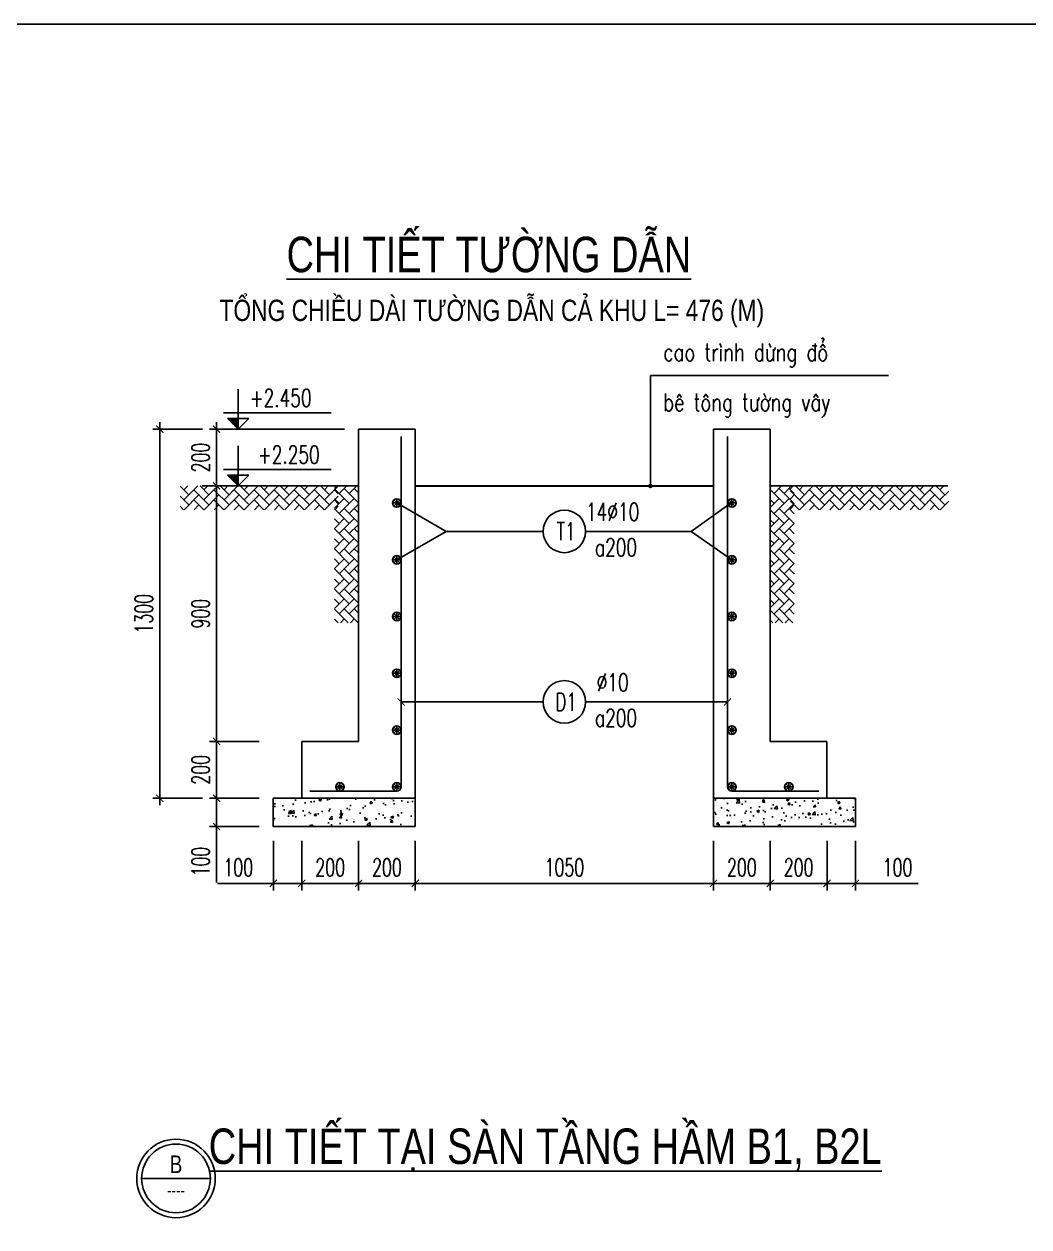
# Model space of a CAD drawing. Header units: millimetres. Extents: x -143483 to 1166745, y -1448440 to -1202244.
# Drawn here: x -89001 to -74845, y -1226719 to -1209769 of the extents above; entities that cross this region are included whole.
import ezdxf
from ezdxf.enums import TextEntityAlignment as Align

# ---------------------------------------------------------------- set-up
doc = ezdxf.new("R2010")
doc.units = ezdxf.units.MM
doc.header["$LTSCALE"] = 30
doc.header["$PDMODE"] = 3
doc.linetypes.add('DASHED', pattern=[19.05, 12.7, -6.35])
doc.layers.get('0').update_dxf_attribs({"lineweight": 9})
doc.layers.get('Defpoints').update_dxf_attribs({"lineweight": 9})
for name, color, linetype in [('ccu11-Chidan', 9, 'Continuous'), ('ccu11-Cotthep', 9, 'Continuous'), ('ccu11-Dim', 8, 'Continuous'), ('ccu11-Hatch', 8, 'Continuous'), ('ccu11-Manh', 8, 'Continuous'), ('ccu11-Text', 31, 'Continuous'), ('ccu11-Thay', 7, 'Continuous'), ('ccu11-Thep', 4, 'Continuous'), ('ccu11-Thep doc', 4, 'Continuous')]:
    doc.layers.add(name, color=color, linetype=linetype)
doc.layers.add('ccu11-Khuat', color=9, linetype='DASHED', lineweight=30)
doc.styles.add('ccu11-dim', font='vnsimli.shx', dxfattribs={"width": 0.65, "bigfont": 'bigfont.shx'})
doc.styles.add('ccu11-VnAvantH', font='VHAVAN.TTF')
doc.styles.add('ccu11-VnAvH-B', font='VHAVANB.TTF')
doc.styles.add('ccu11-vnsimli', font='vnsimli.shx', dxfattribs={"width": 0.8, "bigfont": 'vns.shx'})
doc.styles.add('ccu11-vnsimple', font='vnsimple.shx', dxfattribs={"bigfont": 'bigfont.shx'})
doc.styles.add('ccu11_simli', font='vnsimli.shx', dxfattribs={"width": 0.8})
doc.linetypes.add('ZIGZAG', pattern='A,0.0001,-0.2,[131,ltypeshp.shx,S=0.2,R=0,X=-0.2,Y=0],-0.4,[131,ltypeshp.shx,S=0.2,R=180,X=0.2,Y=0],-0.2', length=0.8001)
doc.dimstyles.new('ccu11-100x4', dxfattribs={"dimscale": 100, "dimtxt": 2.5, "dimasz": 1, "dimexe": 1, "dimexo": 2, "dimgap": 1, "dimtad": 1, "dimdec": 0, "dimlfac": 0.25, "dimdsep": 46, "dimtxsty": 'ccu11-dim', "dimblk": 'ARCHTICK', "dimcen": -1, "dimdle": 1, "dimclrd": 256, "dimclre": 256, "dimclrt": 3, "dimadec": 0, "dimazin": 2, "dimtfac": 0.1, "dimtdec": 0, "dimtmove": 0, "dimatfit": 1, "dimldrblk": 'ARCHTICK', "dimfxl": 0, "dimtvp": 0.833333, "dimtolj": 1, "dimtzin": 12, "dimarcsym": 0})
doc.dimstyles.new('ccu11-100x8', dxfattribs={"dimscale": 100, "dimtxt": 2.5, "dimasz": 1, "dimexe": 1, "dimexo": 1, "dimgap": 1, "dimtad": 1, "dimdec": 0, "dimlfac": 0.125, "dimzin": 9, "dimdsep": 46, "dimtxsty": 'ccu11-dim', "dimblk": 'ARCHTICK', "dimcen": 2, "dimdle": 1, "dimclrd": 256, "dimclre": 256, "dimclrt": 31, "dimadec": 0, "dimazin": 2, "dimtfac": 1, "dimtdec": 0, "dimtmove": 0, "dimatfit": 3, "dimldrblk": 'DOTSMALL', "dimfxl": 0, "dimtolj": 1, "dimtzin": 0, "dimlwd": -1, "dimlwe": -1, "dimarcsym": 0})

# ---------------------------------------------------------------- blocks, each defined once
blk = doc.blocks.new('_ARCHTICK')
at = {"color": 0, "linetype": 'ByBlock', "const_width": 0.15}
blk.add_lwpolyline([(-0.5, -0.5), (0.5, 0.5)], dxfattribs=at)
blk = doc.blocks.new('*D856')
at = {"layer": 'ccu11-Dim', "lineweight": -2, "transparency": 16777216}
for p, q in [((-85689, -1216278), (-86389, -1216278)), ((-86289, -1219978), (-86289, -1216178)), ((-85689, -1219878), (-86389, -1219878))]:
    blk.add_line(p, q, dxfattribs=at)
at = {"layer": 'Defpoints', "color": 0, "transparency": 16777216}
for p in [(-86289, -1216278), (-85489, -1216278), (-85489, -1219878)]:
    blk.add_point(p, dxfattribs=at)
at = {"layer": 'ccu11-Dim', "lineweight": -2, "transparency": 16777216, "xscale": 100, "yscale": 100, "zscale": 100}
for p, rotation in [((-86289, -1216278), 90), ((-86289, -1219878), 270)]:
    blk.add_blockref('_ARCHTICK', p, dxfattribs=dict(at, rotation=rotation))
at = {"layer": 'ccu11-Dim', "color": 3, "transparency": 16777216, "insert": (-86514, -1218078), "char_height": 250, "attachment_point": 5, "rotation": 90, "style": 'ccu11-dim'}
blk.add_mtext('\\A1;900', dxfattribs=at)
blk = doc.blocks.new('*D857')
at = {"layer": 'ccu11-Dim', "lineweight": -2, "transparency": 16777216}
for p, q in [((-86489, -1215478), (-87189, -1215478)), ((-87089, -1215378), (-87089, -1220778)), ((-86489, -1220678), (-87189, -1220678))]:
    blk.add_line(p, q, dxfattribs=at)
at = {"layer": 'Defpoints', "color": 0, "transparency": 16777216}
for p in [(-86289, -1215478), (-87089, -1220678), (-86289, -1220678)]:
    blk.add_point(p, dxfattribs=at)
at = {"layer": 'ccu11-Dim', "lineweight": -2, "transparency": 16777216, "xscale": 100, "yscale": 100, "zscale": 100}
for p, rotation in [((-87089, -1215478), 90), ((-87089, -1220678), 270)]:
    blk.add_blockref('_ARCHTICK', p, dxfattribs=dict(at, rotation=rotation))
at = {"layer": 'ccu11-Dim', "color": 3, "transparency": 16777216, "insert": (-87314, -1218078), "char_height": 250, "attachment_point": 5, "rotation": 90, "style": 'ccu11-dim'}
blk.add_mtext('\\A1;1300', dxfattribs=at)
blk = doc.blocks.new('*D858')
at = {"layer": 'ccu11-Dim', "lineweight": -2, "transparency": 16777216}
for p, q in [((-85089, -1221278), (-85089, -1221978)), ((-84289, -1221278), (-84289, -1221978)), ((-85189, -1221878), (-84189, -1221878))]:
    blk.add_line(p, q, dxfattribs=at)
at = {"layer": 'Defpoints', "color": 0, "transparency": 16777216}
for p in [(-85089, -1221078), (-84289, -1221078), (-84289, -1221878)]:
    blk.add_point(p, dxfattribs=at)
at = {"layer": 'ccu11-Dim', "lineweight": -2, "transparency": 16777216, "xscale": 100, "yscale": 100, "zscale": 100, "rotation": 180}
blk.add_blockref('_ARCHTICK', (-85089, -1221878), dxfattribs=at)
at = {"layer": 'ccu11-Dim', "lineweight": -2, "transparency": 16777216, "xscale": 100, "yscale": 100, "zscale": 100}
blk.add_blockref('_ARCHTICK', (-84289, -1221878), dxfattribs=at)
at = {"layer": 'ccu11-Dim', "color": 3, "transparency": 16777216, "insert": (-84689, -1221653), "char_height": 250, "attachment_point": 5, "style": 'ccu11-dim'}
blk.add_mtext('\\A1;200', dxfattribs=at)
blk = doc.blocks.new('*D859')
at = {"layer": 'ccu11-Dim', "lineweight": -2, "ltscale": 10, "transparency": 16777216}
for p, q in [((-85489, -1221278), (-85489, -1221978)), ((-85089, -1221278), (-85089, -1221978)), ((-85489, -1221878), (-86276, -1221878)), ((-85089, -1221878), (-85489, -1221878)), ((-85089, -1221878), (-84989, -1221878))]:
    blk.add_line(p, q, dxfattribs=at)
at = {"layer": 'Defpoints', "color": 0, "ltscale": 10, "transparency": 16777216}
for p in [(-85489, -1221078), (-85089, -1221078), (-85489, -1221878)]:
    blk.add_point(p, dxfattribs=at)
at = {"layer": 'ccu11-Dim', "lineweight": -2, "ltscale": 10, "transparency": 16777216, "xscale": 100, "yscale": 100, "zscale": 100}
blk.add_blockref('_ARCHTICK', (-85489, -1221878), dxfattribs=at)
at = {"layer": 'ccu11-Dim', "lineweight": -2, "ltscale": 10, "transparency": 16777216, "xscale": 100, "yscale": 100, "zscale": 100, "rotation": 180}
blk.add_blockref('_ARCHTICK', (-85089, -1221878), dxfattribs=at)
at = {"layer": 'ccu11-Dim', "color": 3, "ltscale": 10, "transparency": 16777216, "insert": (-85983, -1221653), "char_height": 250, "attachment_point": 5, "style": 'ccu11-dim'}
blk.add_mtext('\\A1;100', dxfattribs=at)
blk = doc.blocks.new('*D860')
at = {"layer": 'ccu11-Dim', "lineweight": -2, "ltscale": 10, "transparency": 16777216}
for p, q in [((-77689, -1221278), (-77689, -1221978)), ((-77289, -1221278), (-77289, -1221978)), ((-77689, -1221878), (-77789, -1221878)), ((-77689, -1221878), (-77289, -1221878)), ((-77289, -1221878), (-76403, -1221878))]:
    blk.add_line(p, q, dxfattribs=at)
at = {"layer": 'Defpoints', "color": 0, "ltscale": 10, "transparency": 16777216}
for p in [(-77689, -1221078), (-77289, -1221078), (-77289, -1221878)]:
    blk.add_point(p, dxfattribs=at)
at = {"layer": 'ccu11-Dim', "lineweight": -2, "ltscale": 10, "transparency": 16777216, "xscale": 100, "yscale": 100, "zscale": 100}
blk.add_blockref('_ARCHTICK', (-77689, -1221878), dxfattribs=at)
at = {"layer": 'ccu11-Dim', "lineweight": -2, "ltscale": 10, "transparency": 16777216, "xscale": 100, "yscale": 100, "zscale": 100, "rotation": 180}
blk.add_blockref('_ARCHTICK', (-77289, -1221878), dxfattribs=at)
at = {"layer": 'ccu11-Dim', "color": 3, "ltscale": 10, "transparency": 16777216, "insert": (-76696, -1221653), "char_height": 250, "attachment_point": 5, "style": 'ccu11-dim'}
blk.add_mtext('\\A1;100', dxfattribs=at)
blk = doc.blocks.new('*D861')
at = {"layer": 'ccu11-Dim', "lineweight": -2, "ltscale": 10, "transparency": 16777216}
for p, q in [((-86289, -1220678), (-86289, -1220578)), ((-85689, -1220678), (-86389, -1220678)), ((-86289, -1220678), (-86289, -1221078)), ((-85689, -1221078), (-86389, -1221078)), ((-86289, -1221078), (-86289, -1221865))]:
    blk.add_line(p, q, dxfattribs=at)
at = {"layer": 'Defpoints', "color": 0, "ltscale": 10, "transparency": 16777216}
for p in [(-85489, -1220678), (-86289, -1221078), (-85489, -1221078)]:
    blk.add_point(p, dxfattribs=at)
at = {"layer": 'ccu11-Dim', "lineweight": -2, "ltscale": 10, "transparency": 16777216, "xscale": 100, "yscale": 100, "zscale": 100}
for p, rotation in [((-86289, -1220678), 270), ((-86289, -1221078), 90)]:
    blk.add_blockref('_ARCHTICK', p, dxfattribs=dict(at, rotation=rotation))
at = {"layer": 'ccu11-Dim', "color": 3, "ltscale": 10, "transparency": 16777216, "insert": (-86514, -1221571), "char_height": 250, "attachment_point": 5, "rotation": 90, "style": 'ccu11-dim'}
blk.add_mtext('\\A1;100', dxfattribs=at)
blk = doc.blocks.new('*D862')
at = {"layer": 'ccu11-Dim', "lineweight": -2, "transparency": 16777216}
for p, q in [((-84289, -1221278), (-84289, -1221978)), ((-83489, -1221278), (-83489, -1221978)), ((-83389, -1221878), (-84389, -1221878))]:
    blk.add_line(p, q, dxfattribs=at)
at = {"layer": 'Defpoints', "color": 0, "transparency": 16777216}
for p in [(-84289, -1221078), (-83489, -1221078), (-84289, -1221878)]:
    blk.add_point(p, dxfattribs=at)
at = {"layer": 'ccu11-Dim', "lineweight": -2, "transparency": 16777216, "xscale": 100, "yscale": 100, "zscale": 100, "rotation": 180}
blk.add_blockref('_ARCHTICK', (-84289, -1221878), dxfattribs=at)
at = {"layer": 'ccu11-Dim', "lineweight": -2, "transparency": 16777216, "xscale": 100, "yscale": 100, "zscale": 100}
blk.add_blockref('_ARCHTICK', (-83489, -1221878), dxfattribs=at)
at = {"layer": 'ccu11-Dim', "color": 3, "transparency": 16777216, "insert": (-83889, -1221653), "char_height": 250, "attachment_point": 5, "style": 'ccu11-dim'}
blk.add_mtext('\\A1;200', dxfattribs=at)
blk = doc.blocks.new('*D863')
at = {"layer": 'ccu11-Dim', "lineweight": -2, "transparency": 16777216}
for p, q in [((-78489, -1221278), (-78489, -1221978)), ((-77689, -1221278), (-77689, -1221978)), ((-77589, -1221878), (-78589, -1221878))]:
    blk.add_line(p, q, dxfattribs=at)
at = {"layer": 'Defpoints', "color": 0, "transparency": 16777216}
for p in [(-78489, -1221078), (-77689, -1221078), (-78489, -1221878)]:
    blk.add_point(p, dxfattribs=at)
at = {"layer": 'ccu11-Dim', "lineweight": -2, "transparency": 16777216, "xscale": 100, "yscale": 100, "zscale": 100, "rotation": 180}
blk.add_blockref('_ARCHTICK', (-78489, -1221878), dxfattribs=at)
at = {"layer": 'ccu11-Dim', "lineweight": -2, "transparency": 16777216, "xscale": 100, "yscale": 100, "zscale": 100}
blk.add_blockref('_ARCHTICK', (-77689, -1221878), dxfattribs=at)
at = {"layer": 'ccu11-Dim', "color": 3, "transparency": 16777216, "insert": (-78089, -1221653), "char_height": 250, "attachment_point": 5, "style": 'ccu11-dim'}
blk.add_mtext('\\A1;200', dxfattribs=at)
blk = doc.blocks.new('*D864')
at = {"layer": 'ccu11-Dim', "lineweight": -2, "transparency": 16777216}
for p, q in [((-79289, -1221278), (-79289, -1221978)), ((-78489, -1221278), (-78489, -1221978)), ((-79389, -1221878), (-78389, -1221878))]:
    blk.add_line(p, q, dxfattribs=at)
at = {"layer": 'Defpoints', "color": 0, "transparency": 16777216}
for p in [(-79289, -1221078), (-78489, -1221078), (-78489, -1221878)]:
    blk.add_point(p, dxfattribs=at)
at = {"layer": 'ccu11-Dim', "lineweight": -2, "transparency": 16777216, "xscale": 100, "yscale": 100, "zscale": 100, "rotation": 180}
blk.add_blockref('_ARCHTICK', (-79289, -1221878), dxfattribs=at)
at = {"layer": 'ccu11-Dim', "lineweight": -2, "transparency": 16777216, "xscale": 100, "yscale": 100, "zscale": 100}
blk.add_blockref('_ARCHTICK', (-78489, -1221878), dxfattribs=at)
at = {"layer": 'ccu11-Dim', "color": 3, "transparency": 16777216, "insert": (-78889, -1221653), "char_height": 250, "attachment_point": 5, "style": 'ccu11-dim'}
blk.add_mtext('\\A1;200', dxfattribs=at)
blk = doc.blocks.new('*D865')
at = {"layer": 'ccu11-Dim', "lineweight": -2, "transparency": 16777216}
for p, q in [((-85689, -1219878), (-86389, -1219878)), ((-86289, -1219778), (-86289, -1220778)), ((-85689, -1220678), (-86389, -1220678))]:
    blk.add_line(p, q, dxfattribs=at)
at = {"layer": 'Defpoints', "color": 0, "transparency": 16777216}
for p in [(-85489, -1219878), (-86289, -1220678), (-85489, -1220678)]:
    blk.add_point(p, dxfattribs=at)
at = {"layer": 'ccu11-Dim', "lineweight": -2, "transparency": 16777216, "xscale": 100, "yscale": 100, "zscale": 100}
for p, rotation in [((-86289, -1219878), 90), ((-86289, -1220678), 270)]:
    blk.add_blockref('_ARCHTICK', p, dxfattribs=dict(at, rotation=rotation))
at = {"layer": 'ccu11-Dim', "color": 3, "transparency": 16777216, "insert": (-86514, -1220278), "char_height": 250, "attachment_point": 5, "rotation": 90, "style": 'ccu11-dim'}
blk.add_mtext('\\A1;200', dxfattribs=at)
blk = doc.blocks.new('*D866')
at = {"layer": 'ccu11-Dim', "lineweight": -2, "transparency": 16777216}
for p, q in [((-83489, -1221278), (-83489, -1221978)), ((-79289, -1221278), (-79289, -1221978)), ((-79189, -1221878), (-83589, -1221878))]:
    blk.add_line(p, q, dxfattribs=at)
at = {"layer": 'Defpoints', "color": 0, "transparency": 16777216}
for p in [(-83489, -1221078), (-79289, -1221078), (-83489, -1221878)]:
    blk.add_point(p, dxfattribs=at)
at = {"layer": 'ccu11-Dim', "lineweight": -2, "transparency": 16777216, "xscale": 100, "yscale": 100, "zscale": 100, "rotation": 180}
blk.add_blockref('_ARCHTICK', (-83489, -1221878), dxfattribs=at)
at = {"layer": 'ccu11-Dim', "lineweight": -2, "transparency": 16777216, "xscale": 100, "yscale": 100, "zscale": 100}
blk.add_blockref('_ARCHTICK', (-79289, -1221878), dxfattribs=at)
at = {"layer": 'ccu11-Dim', "color": 3, "transparency": 16777216, "insert": (-81389, -1221653), "char_height": 250, "attachment_point": 5, "style": 'ccu11-dim'}
blk.add_mtext('\\A1;1050', dxfattribs=at)
blk = doc.blocks.new('ct-ve')
at = {"layer": 'ccu11-Chidan', "color": 7}
blk.add_lwpolyline([(484, 0), (-484, 0)], dxfattribs=at)
at = {"layer": 'ccu11-Chidan', "color": 9}
blk.add_circle((0, 0), 553, dxfattribs=at)
at = {"layer": 'ccu11-Chidan', "color": 3}
blk.add_circle((0, 0), 484, dxfattribs=at)
at = {"layer": 'ccu11-Chidan', "color": 7, "style": 'ccu11-VnAvantH', "width": 0.8}
blk.add_attdef('B', text='', height=250, dxfattribs=at).set_placement((0, 0), align=Align.BOTTOM_CENTER)
blk.add_attdef('B', text='', height=180, dxfattribs=at).set_placement((0, -76), align=Align.TOP_CENTER)
blk = doc.blocks.new('MCT')
at = {"ltscale": 0.005}
for p, q in [((-0.49, 0), (0.49, 0)), ((0.35, -0.35), (-0.35, 0.35)), ((-0.35, -0.35), (0.35, 0.35)), ((0, -0.49), (0, 0.49))]:
    blk.add_line(p, q, dxfattribs=at)
blk.add_circle((0, 0), 0.492, dxfattribs=at)
blk = doc.blocks.new('SHD')
at = {"layer": 'ccu11-Cotthep'}
blk.add_circle((300, 0), 300, dxfattribs=at)
at = {"layer": 'ccu11-Cotthep', "color": 31, "style": 'ccu11_simli', "width": 0.8}
blk.add_attdef('DK', text='', height=250, dxfattribs=at).set_placement((-101, 65), align=Align.BOTTOM_RIGHT)
blk.add_attdef('KH', text='', height=250, dxfattribs=at).set_placement((300, 0), align=Align.MIDDLE)
blk.add_attdef('KC', text='', height=250, dxfattribs=at).set_placement((-101, -142), align=Align.TOP_RIGHT)
blk = doc.blocks.new('*D888')
at = {"layer": 'ccu11-Dim', "lineweight": -2, "transparency": 16777216}
for p, q in [((-84489, -1215478), (-86389, -1215478)), ((-86289, -1216378), (-86289, -1215378)), ((-85689, -1216278), (-86389, -1216278))]:
    blk.add_line(p, q, dxfattribs=at)
at = {"layer": 'Defpoints', "color": 0, "transparency": 16777216}
for p in [(-86289, -1215478), (-84289, -1215478), (-85489, -1216278)]:
    blk.add_point(p, dxfattribs=at)
at = {"layer": 'ccu11-Dim', "lineweight": -2, "transparency": 16777216, "xscale": 100, "yscale": 100, "zscale": 100}
for p, rotation in [((-86289, -1215478), 90), ((-86289, -1216278), 270)]:
    blk.add_blockref('_ARCHTICK', p, dxfattribs=dict(at, rotation=rotation))
at = {"layer": 'ccu11-Dim', "color": 3, "transparency": 16777216, "insert": (-86514, -1215878), "char_height": 250, "attachment_point": 5, "rotation": 90, "style": 'ccu11-dim'}
blk.add_mtext('\\A1;200', dxfattribs=at)
blk = doc.blocks.new('ccu11-cotcaodo1')
at = {"layer": 'ccu11-Chidan'}
for p, q in [((0, 0), (0, 565)), ((-206, 230), (1309, 230)), ((-206, 0), (206, 0)), ((-150, 150), (150, 150)), ((0, 0), (-150, 150)), ((0, 0), (150, 150))]:
    blk.add_line(p, q, dxfattribs=at)
blk.add_solid([(-150, 150), (0, 150), (0, 0)], dxfattribs=at)
at = {"layer": 'ccu11-Chidan', "color": 31, "ltscale": 10, "style": 'ccu11-vnsimli', "width": 0.8}
blk.add_attdef('%%P0.000', text='', height=253, dxfattribs=at).set_placement((597, 441), align=Align.MIDDLE_CENTER)

msp = doc.modelspace()

# ---------------------------------------------------------------- hatches: boundary and pattern name
at = {"layer": 'ccu11-Hatch'}
h = msp.add_hatch(dxfattribs=at)
h.set_pattern_fill('AR-HBONE', color=256, scale=25, style=0)
h.set_pattern_definition([(45, (-315004.2, -1191867.41), (1e-14, 141.421356), [300, -100]), (135, (-314933.49, -1191796.7), (1e-14, 141.421356), [300, -100])])
h.paths.add_polyline_path([(-84574.2, -1216277.87), (-86804.2, -1216277.87), (-86804.2, -1216612.64), (-84574.2, -1216612.64)])
h = msp.add_hatch(dxfattribs=at)
h.set_pattern_fill('AR-HBONE', color=256, scale=25, angle=-90, style=0)
h.set_pattern_definition([(315, (-59883.03, -987776.26), (141.421356, -4e-14), [300, -100]), (45, (-59812.32, -987846.97), (141.421356, -4e-14), [300, -100])])
h.paths.add_polyline_path([(-84293.49, -1216277.87), (-84628.26, -1216277.87), (-84628.26, -1218206.26), (-84293.49, -1218206.26)])
h = msp.add_hatch(dxfattribs=at)
h.set_pattern_fill('AR-HBONE', color=256, scale=25, angle=-90, style=0)
h.set_pattern_definition([(315, (-58283.03, -987776.26), (141.421356, -4e-14), [300, -100]), (45, (-58212.32, -987846.97), (141.421356, -4e-14), [300, -100])])
h.paths.add_polyline_path([(-78485.49, -1216277.87), (-78150.72, -1216277.87), (-78150.72, -1218206.26), (-78485.49, -1218206.26)])
h = msp.add_hatch(dxfattribs=at)
h.set_pattern_fill('AR-HBONE', color=256, scale=25, style=0)
h.set_pattern_definition([(45, (-313404.2, -1191867.41), (1e-14, 141.421356), [300, -100]), (135, (-313333.49, -1191796.7), (1e-14, 141.421356), [300, -100])])
h.paths.add_polyline_path([(-78204.77, -1216277.87), (-75974.77, -1216277.87), (-75974.77, -1216612.64), (-78204.77, -1216612.64)])
h = msp.add_hatch(dxfattribs=at)
h.set_pattern_fill('AR-CONC', color=256, scale=50, style=0)
h.set_pattern_definition([(50, (-380287.18, -1297208.66), (358.6301, -31.37607), [37.5, -412.5]), (355, (-380287.18, -1297208.66), (-69.37567, 376.09607), [30, -330]), (100.4514, (-380257.3, -1297211.27), (289.2547, 344.71977), [31.8701, -350.57106]), (46.1842, (-380287.2, -1297108.66), (533.6205, -82.7595), [56.25, -618.75]), (96.6356, (-380242.7, -1297115.56), (467.33135, 487.0589), [47.8051, -525.8565]), (351.1842, (-380287.2, -1297108.66), (467.331, 487.0593), [45, -495]), (21, (-380237.18, -1297133.66), (298.45353, -201.30945), [37.5, -412.5]), (326, (-380237.18, -1297133.66), (121.65767, 362.57502), [30, -330]), (71.4514, (-380212.3, -1297150.44), (420.1113, 161.26525), [31.8701, -350.57106]), (37.5, (-380287.18, -1297208.66), (6.07993, 166.446927), [0, -326, 0, -335, 0, -331.25]), (7.5, (-380287.18, -1297208.66), (131.53477, 197.20586), [0, -191, 0, -318.5, 0, -126.25]), (327.5, (-380398.68, -1297208.66), (266.91122, -11.277436), [0, -125, 0, -390, 0, -517.5]), (317.5, (-380448.68, -1297208.66), (291.59308, 50.05249), [0, -162.5, 0, -259, 0, -367.5])])
h.paths.add_polyline_path([(-83489.49, -1221077.87), (-83489.49, -1220677.87), (-85489.49, -1220677.87), (-85489.49, -1221077.87)])
h.paths.add_polyline_path([(-79289.49, -1220677.87), (-79289.49, -1221077.87), (-77289.49, -1221077.87), (-77289.49, -1220677.87)])

# ---------------------------------------------------------------- linework, layer by layer
at = {"layer": 'ccu11-Chidan'}
for p, q in [((-81689.49, -1219320.97), (-83689.49, -1219320.97)), ((-81089.49, -1219320.97), (-79089.49, -1219320.97))]:
    msp.add_line(p, q, dxfattribs=at)
at = {"layer": 'ccu11-Khuat', "linetype": 'ZIGZAG', "ltscale": 6}
msp.add_line((-83489.49, -1216277.87), (-79289.49, -1216277.87), dxfattribs=at)
at = {"layer": 'ccu11-Manh'}
for points in [[(-81689.49, -1216917.87), (-81689.49, -1216917.87), (-83056.47, -1216917.87), (-83750.54, -1216517.87)], [(-81089.49, -1216917.87), (-81089.49, -1216917.87), (-79603.6, -1216917.87), (-79039.41, -1216517.87)], [(-81689.49, -1216917.87), (-81689.49, -1216917.87), (-83056.47, -1216917.87), (-83750.54, -1217317.87)], [(-81089.49, -1216917.87), (-81089.49, -1216917.87), (-79603.6, -1216917.87), (-79028.43, -1217317.87)]]:
    msp.add_lwpolyline(points, dxfattribs=at)
at = {"layer": 'ccu11-Thay'}
for p, q in [((-83489.49, -1215477.87), (-84289.49, -1215477.87)), ((-84289.49, -1215477.87), (-84289.49, -1216677.87)), ((-83489.49, -1221077.87), (-83489.49, -1215477.87)), ((-79289.49, -1221077.87), (-79289.49, -1215477.87)), ((-79289.49, -1215477.87), (-78489.49, -1215477.87)), ((-78489.49, -1215477.87), (-78489.49, -1216677.87)), ((-84289.49, -1216677.87), (-84289.49, -1219877.87)), ((-78489.49, -1216677.87), (-78489.49, -1219877.87)), ((-84289.49, -1219877.87), (-85089.49, -1219877.87)), ((-78489.49, -1219877.87), (-77689.49, -1219877.87))]:
    msp.add_line(p, q, dxfattribs=at)
at = {"layer": 'ccu11-Thay', "ltscale": 3000}
for p, q in [((-85089.49, -1220677.87), (-85089.49, -1219877.87)), ((-77689.49, -1220677.87), (-77689.49, -1219877.87))]:
    msp.add_line(p, q, dxfattribs=at)
at = {"layer": 'ccu11-Thay'}
msp.add_lwpolyline([(-138866.43, -1209769.09), (-46466.43, -1209769.09), (-46466.43, -1275109.1), (-138866.43, -1275109.1)], close=True, dxfattribs=at)
msp.add_lwpolyline([(-138866.43, -1209769.09), (-46466.43, -1209769.09), (-46466.43, -1275109.1), (-138866.43, -1275109.1)], close=True, dxfattribs=at)
msp.add_lwpolyline([(-138866.43, -1209769.09), (-46466.43, -1209769.09), (-46466.43, -1275109.1), (-138866.43, -1275109.1)], close=True, dxfattribs=at)
at = {"layer": 'ccu11-Thay', "ltscale": 10}
for points in [[(-86491.75, -1216277.87), (-84289.49, -1216277.87)], [(-75987.87, -1216277.87), (-78489.49, -1216277.87)], [(-83489.49, -1221077.87), (-85489.49, -1221077.87), (-85489.49, -1220677.87), (-83489.49, -1220677.87)], [(-79289.49, -1220677.87), (-77289.49, -1220677.87), (-77289.49, -1221077.87)], [(-77289.49, -1221077.87), (-79289.49, -1221077.87)]]:
    msp.add_lwpolyline(points, dxfattribs=at)
at = {"layer": 'ccu11-Thep', "ltscale": 10}
for points in [[(-84976.33, -1220577.87), (-83749.49, -1220577.87, 0.41421356), (-83689.49, -1220517.87), (-83689.49, -1215579.53)], [(-77802.64, -1220577.87), (-79029.49, -1220577.87, -0.41421356), (-79089.49, -1220517.87), (-79089.49, -1215579.53)]]:
    msp.add_lwpolyline(points, format="xyb", dxfattribs=at)

# ---------------------------------------------------------------- block references
at = {"layer": 'ccu11-Chidan'}
ref = msp.add_blockref('ccu11-cotcaodo1', (-85983.57, -1215477.87), dxfattribs=at)
ref.add_attrib('%%P0.000', '+2.450', dxfattribs={"color": 31, "ltscale": 10, "height": 250, "style": 'ccu11-vnsimli', "width": 0.7}).set_placement((-85386.17, -1215036.66), align=Align.MIDDLE_CENTER)
ref = msp.add_blockref('ccu11-cotcaodo1', (-85983.57, -1216277.87), dxfattribs=at)
ref.add_attrib('%%P0.000', '+2.250', dxfattribs={"color": 31, "ltscale": 10, "height": 250, "style": 'ccu11-vnsimli', "width": 0.7}).set_placement((-85271.25, -1215836.66), align=Align.MIDDLE_CENTER)
ref = msp.add_blockref('ct-ve', (-86860.69, -1226036.15), dxfattribs=at)
ref.add_attrib('B', 'b', dxfattribs={"color": 7, "height": 250, "style": 'ccu11-VnAvantH', "width": 0.8}).set_placement((-86860.69, -1226036.15), align=Align.BOTTOM_CENTER)
ref.add_attrib('B', '----', dxfattribs={"color": 31, "height": 180, "style": 'ccu11-VnAvantH', "width": 0.8}).set_placement((-86860.69, -1226111.8), align=Align.TOP_CENTER)
at = {"layer": 'ccu11-Cotthep'}
ref = msp.add_blockref('SHD', (-81089.49, -1216917.87), dxfattribs=dict(at, xscale=-1))
ref.add_attrib('KH', 'T1', dxfattribs={"color": 31, "height": 250, "style": 'ccu11-vnsimple', "width": 0.7}).set_placement((-81364.49, -1216917.87), align=Align.MIDDLE_CENTER)
ref.add_attrib('KC', 'a200', dxfattribs={"color": 31, "height": 250, "style": 'ccu11-vnsimple', "width": 0.7}).set_placement((-80660.91, -1217017.87), align=Align.TOP_CENTER)
ref.add_attrib('DK', '14`10', dxfattribs={"color": 31, "height": 250, "style": 'ccu11-vnsimple', "width": 0.7}).set_placement((-80708.7, -1216842.87), align=Align.BOTTOM_CENTER)
ref = msp.add_blockref('SHD', (-81089.49, -1219320.97), dxfattribs=dict(at, xscale=-1))
ref.add_attrib('KH', 'D1', dxfattribs={"color": 31, "height": 250, "style": 'ccu11-vnsimple', "width": 0.7}).set_placement((-81364.49, -1219320.97), align=Align.MIDDLE_CENTER)
ref.add_attrib('KC', 'a200', dxfattribs={"color": 31, "height": 250, "style": 'ccu11-vnsimple', "width": 0.7}).set_placement((-80660.91, -1219420.97), align=Align.TOP_CENTER)
ref.add_attrib('DK', '`10', dxfattribs={"color": 31, "height": 250, "style": 'ccu11-vnsimple', "width": 0.7}).set_placement((-80708.7, -1219245.97), align=Align.BOTTOM_CENTER)
at = {"layer": 'ccu11-Dim', "yscale": 100, "zscale": 100, "rotation": 180}
for p, xscale in [((-83689.49, -1219320.97), -100), ((-79089.49, -1219320.97), 100)]:
    msp.add_blockref('_ARCHTICK', p, dxfattribs=dict(at, xscale=xscale))
at = {"layer": 'ccu11-Thep doc', "yscale": 121.9200000001001}
for p, xscale, zscale, rotation in [((-83750.54, -1216517.87), -121.9200000001001, 121.92, 270), ((-79028.43, -1216517.87), 121.9200000001001, 121.9200000001001, 90.00000000000001), ((-83750.54, -1217317.87), -121.9200000001001, 121.92, 270), ((-79028.43, -1217317.87), 121.9200000001001, 121.9200000001001, 90.00000000000001), ((-83750.54, -1218117.87), -121.9200000001001, 121.92, 270), ((-79028.43, -1218117.87), 121.9200000001001, 121.9200000001001, 90.00000000000001), ((-83750.54, -1218917.87), -121.9200000001001, 121.92, 270), ((-79028.43, -1218917.87), 121.9200000001001, 121.9200000001001, 90.00000000000001), ((-83750.54, -1219717.87), -121.9200000001001, 121.92, 270), ((-79028.43, -1219717.87), 121.9200000001001, 121.9200000001001, 90.00000000000001), ((-84550.54, -1220517.87), -121.9200000001001, 121.92, 270), ((-83750.54, -1220517.87), -121.9200000001001, 121.92, 270), ((-79028.43, -1220517.87), 121.9200000001001, 121.9200000001001, 90.00000000000001), ((-78228.43, -1220517.87), 121.9200000001001, 121.9200000001001, 90.00000000000001)]:
    msp.add_blockref('MCT', p, dxfattribs=dict(at, xscale=xscale, zscale=zscale, rotation=rotation))

# ---------------------------------------------------------------- texts
at = {"layer": 'ccu11-Text', "style": 'ccu11-VnAvH-B', "width": 0.8}
msp.add_text('%%uchi tiÕt t\xadêng dÉn', height=500, dxfattribs=at).set_placement((-82452.89, -1213265.58), align=Align.CENTER)
at = {"layer": 'ccu11-Text', "color": 1, "style": 'ccu11-VnAvantH', "width": 0.8}
msp.add_text('tæng chiÒu dµi t\xadêng dÉn c¶ khu l= 476 (m)', height=300, dxfattribs=at).set_placement((-82411.32, -1213953.58), align=Align.CENTER)
at = {"layer": 'ccu11-Text', "style": 'ccu11-vnsimli', "width": 0.75}
for s, p in [('cao tr×nh dõng ®æ', (-79995.46, -1214518.41, -358959.88)), ('bª t«ng t\xadêng v©y', (-79995.46, -1215223.32, -358959.88))]:
    msp.add_text(s, height=250, dxfattribs=at).set_placement(p)
at = {"layer": 'ccu11-Text', "style": 'ccu11-VnAvH-B', "width": 0.8}
msp.add_text('%%Uchi tiÕt t¹i sµn tÇng hÇm b1, b2l', height=500, dxfattribs=at).set_placement((-81659.19, -1225561.79), align=Align.MIDDLE)

# ---------------------------------------------------------------- dimensions: what is measured, and where the dimension line sits
at = {"layer": 'ccu11-Dim'}
for base, p1, p2, angle, picture, middle in [((-87089.49, -1220677.87), (-86289.49, -1215477.87), (-86289.49, -1220677.87), 90, '*D857', (-87314.49, -1218077.87)), ((-86289.49, -1216277.87), (-85489.49, -1219877.87), (-85489.49, -1216277.87), 270, '*D856', (-86514.49, -1218077.87)), ((-86289.49, -1220677.87), (-85489.49, -1219877.87), (-85489.49, -1220677.87), 90, '*D865', (-86514.49, -1220277.87)), ((-84289.49, -1221877.87), (-83489.49, -1221077.87), (-84289.49, -1221077.87), 180, '*D862', (-83889.49, -1221652.87)), ((-78489.49, -1221877.87), (-77689.49, -1221077.87), (-78489.49, -1221077.87), 180, '*D863', (-78089.49, -1221652.87))]:
    dim = msp.add_linear_dim(base=base, p1=p1, p2=p2, angle=angle, dimstyle='ccu11-100x4', dxfattribs=at)
    dim.commit()
    dim.dimension.update_dxf_attribs({"geometry": picture, "text_midpoint": middle})
dim = msp.add_linear_dim(base=(-86289.49, -1215477.87), p1=(-85489.49, -1216277.87), p2=(-84289.49, -1215477.87), angle=270, dimstyle='ccu11-100x4', override={"dimtmove": 1}, dxfattribs=at)
dim.commit()
dim.dimension.update_dxf_attribs({"geometry": '*D888', "text_midpoint": (-86514.49, -1215877.87)})
at = {"layer": 'ccu11-Dim', "ltscale": 10}
dim = msp.add_linear_dim(base=(-86289.49, -1221077.87), p1=(-85489.49, -1220677.87), p2=(-85489.49, -1221077.87), angle=90, dimstyle='ccu11-100x4', dxfattribs=at)
dim.commit()
dim.dimension.update_dxf_attribs({"geometry": '*D861', "text_midpoint": (-86289.49, -1221571.32), "dimtype": 160})
dim = msp.add_linear_dim(base=(-85489.49, -1221877.87), p1=(-85089.49, -1221077.87), p2=(-85489.49, -1221077.87), dimstyle='ccu11-100x4', dxfattribs=at)
dim.commit()
dim.dimension.update_dxf_attribs({"geometry": '*D859', "text_midpoint": (-85982.94, -1221652.87)})
at = {"layer": 'ccu11-Dim'}
for base, p1, p2, picture, middle in [((-84289.49, -1221877.87), (-85089.49, -1221077.87), (-84289.49, -1221077.87), '*D858', (-84689.49, -1221652.87)), ((-83489.49, -1221877.87), (-79289.49, -1221077.87), (-83489.49, -1221077.87), '*D866', (-81389.49, -1221652.87)), ((-78489.49, -1221877.87), (-79289.49, -1221077.87), (-78489.49, -1221077.87), '*D864', (-78889.49, -1221652.87))]:
    dim = msp.add_linear_dim(base=base, p1=p1, p2=p2, dimstyle='ccu11-100x4', dxfattribs=at)
    dim.commit()
    dim.dimension.update_dxf_attribs({"geometry": picture, "text_midpoint": middle})
at = {"layer": 'ccu11-Dim', "ltscale": 10}
dim = msp.add_linear_dim(base=(-77289.49, -1221877.87), p1=(-77689.49, -1221077.87), p2=(-77289.49, -1221077.87), dimstyle='ccu11-100x4', dxfattribs=at)
dim.commit()
dim.dimension.update_dxf_attribs({"geometry": '*D860', "text_midpoint": (-76696.03, -1221877.87), "dimtype": 160})

# ---------------------------------------------------------------- leaders
at = {"layer": 'ccu11-Dim', "ltscale": 3000}
msp.add_leader([(-80177.72, -1216277.87), (-80177.72, -1214719.21), (-76825.32, -1214719.21)], dimstyle='ccu11-100x8', override={"dimasz": 2.5, "dimtad": 0}, dxfattribs=at)

doc.saveas('drawing.dxf')
